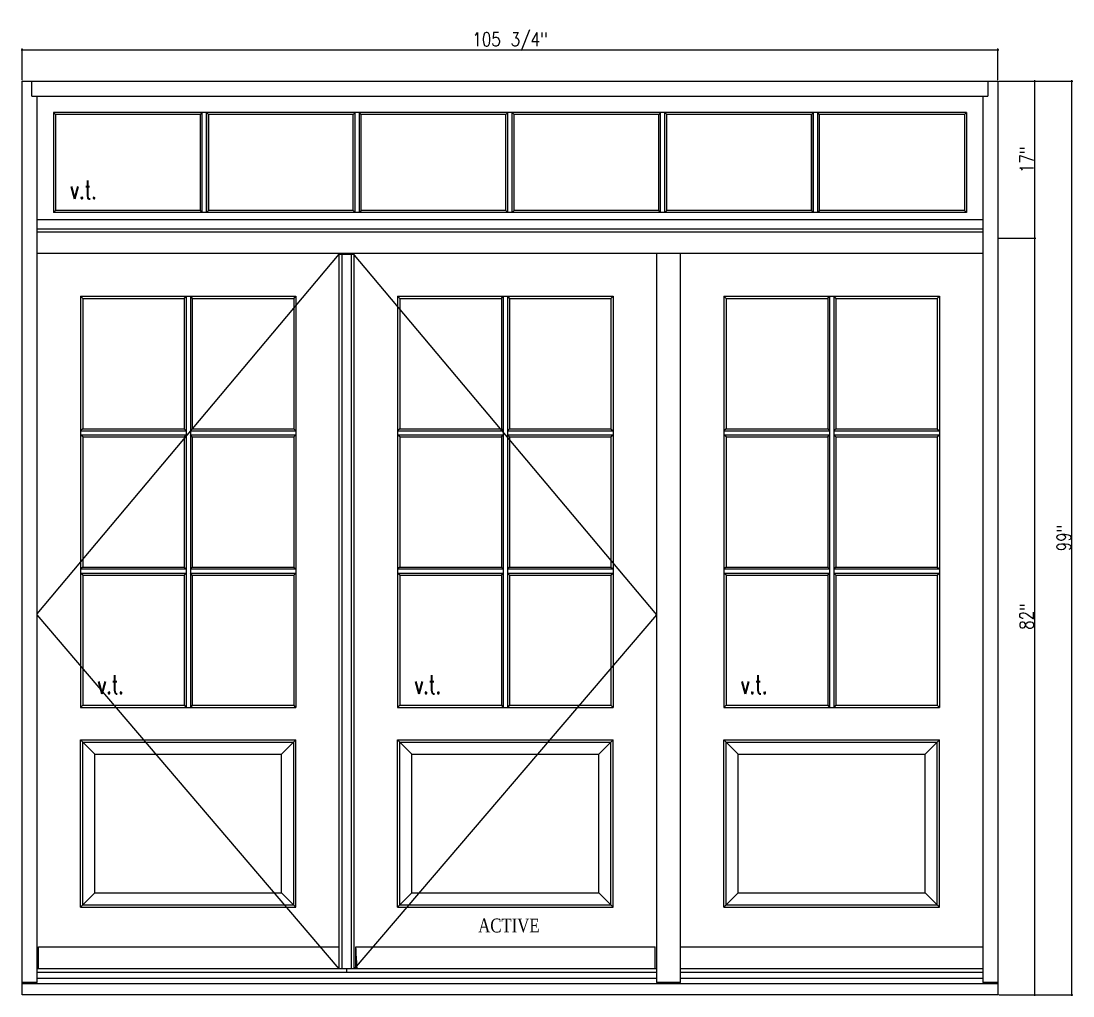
# Model space of a CAD drawing. Header units: inches. Extents: x 1985 to 11287, y 379 to 4336.
# Drawn here: x 9453.9 to 9568, y 3420.2 to 3525.8 of the extents above; entities that cross this region are included whole.
import ezdxf

# ---------------------------------------------------------------- set-up
doc = ezdxf.new("R2010")
doc.units = ezdxf.units.IN
doc.header["$MEASUREMENT"] = 0
doc.layers.get('0').update_dxf_attribs({"linetype": 'CONTINUOUS'})
doc.layers.get('Defpoints').update_dxf_attribs({"linetype": 'CONTINUOUS'})
for name, color, linetype in [('COTE1-1 99', 7, 'CONTINUOUS'), ('elevation 99', 7, 'CONTINUOUS'), ('opening side 99', 1, 'CONTINUOUS')]:
    doc.layers.add(name, color=color, linetype=linetype)
doc.styles.get("Standard").update_dxf_attribs({"font": 'txt.shx', "width": 0.8})
doc.styles.add('Times', font='times.ttf', dxfattribs={"width": 0.8})
doc.dimstyles.new('Elevation', dxfattribs={"dimscale": 2, "dimtxt": 0.75, "dimasz": 0.0625, "dimexe": 0.0625, "dimexo": 0.0625, "dimgap": 0.0625, "dimtad": 1, "dimdec": 5, "dimzin": 0, "dimdsep": 46, "dimlunit": 5, "dimtxsty": 'Standard', "dimblk1": 'OBLIQUE', "dimblk2": 'OBLIQUE', "dimsah": 1, "dimcen": 2, "dimdle": 0.0625, "dimclrd": 1, "dimclre": 1, "dimadec": 1, "dimazin": 0, "dimtfac": 0.375, "dimtdec": 5, "dimtmove": 0, "dimatfit": 3, "dimldrblk": 'OBLIQUE', "dimfxl": 1, "dimfrac": 2, "dimtolj": 1, "dimtzin": 0, "dimarcsym": 0})

# ---------------------------------------------------------------- blocks, each defined once
blk = doc.blocks.new('_OBLIQUE')
at = {"color": 0, "linetype": 'ByBlock'}
blk.add_line((-0.5, -0.5), (0.5, 0.5), dxfattribs=at)
blk = doc.blocks.new('*D155')
at = {"layer": 'COTE1-1 99', "color": 1, "lineweight": -2, "transparency": 16777216}
for p, q in [((9453.94, 3522.7), (9559.94, 3522.7)), ((9454.07, 3519.42), (9454.07, 3522.83)), ((9559.82, 3519.42), (9559.82, 3522.83))]:
    blk.add_line(p, q, dxfattribs=at)
at = {"layer": 'Defpoints', "color": 0, "transparency": 16777216}
for p in [(9559.82, 3522.7), (9454.07, 3519.29), (9559.82, 3519.29)]:
    blk.add_point(p, dxfattribs=at)
at = {"layer": 'COTE1-1 99', "color": 1, "lineweight": -2, "transparency": 16777216, "xscale": 0.125, "yscale": 0.125, "zscale": 0.125, "rotation": 180}
blk.add_blockref('_OBLIQUE', (9454.07, 3522.7), dxfattribs=at)
at = {"layer": 'COTE1-1 99', "color": 1, "lineweight": -2, "transparency": 16777216, "xscale": 0.125, "yscale": 0.125, "zscale": 0.125}
blk.add_blockref('_OBLIQUE', (9559.82, 3522.7), dxfattribs=at)
at = {"layer": 'COTE1-1 99', "color": 0, "transparency": 16777216, "insert": (9506.94, 3523.58), "char_height": 1.5, "attachment_point": 5}
blk.add_mtext('\\A1;105 3/4"', dxfattribs=at)
blk = doc.blocks.new('*D156')
at = {"layer": 'COTE1-1 99', "color": 1, "lineweight": -2, "transparency": 16777216}
for p, q in [((9559.94, 3519.29), (9563.95, 3519.29)), ((9563.82, 3502.17), (9563.82, 3519.42)), ((9559.94, 3502.29), (9563.95, 3502.29))]:
    blk.add_line(p, q, dxfattribs=at)
at = {"layer": 'Defpoints', "color": 0, "transparency": 16777216}
for p in [(9559.82, 3519.29), (9563.82, 3519.29), (9559.82, 3502.29)]:
    blk.add_point(p, dxfattribs=at)
at = {"layer": 'COTE1-1 99', "color": 1, "lineweight": -2, "transparency": 16777216, "xscale": 0.125, "yscale": 0.125, "zscale": 0.125}
for p, rotation in [((9563.82, 3519.29), 90), ((9563.82, 3502.29), 270)]:
    blk.add_blockref('_OBLIQUE', p, dxfattribs=dict(at, rotation=rotation))
at = {"layer": 'COTE1-1 99', "color": 0, "transparency": 16777216, "insert": (9562.95, 3510.79), "char_height": 1.5, "attachment_point": 5, "rotation": 90}
blk.add_mtext('\\A1;17"', dxfattribs=at)
blk = doc.blocks.new('*D157')
at = {"layer": 'COTE1-1 99', "color": 1, "lineweight": -2, "transparency": 16777216}
for p, q in [((9559.94, 3502.29), (9563.95, 3502.29)), ((9563.82, 3420.17), (9563.82, 3502.42)), ((9559.94, 3420.29), (9563.95, 3420.29))]:
    blk.add_line(p, q, dxfattribs=at)
at = {"layer": 'Defpoints', "color": 0, "transparency": 16777216}
for p in [(9559.82, 3502.29), (9563.82, 3502.29), (9559.82, 3420.29)]:
    blk.add_point(p, dxfattribs=at)
at = {"layer": 'COTE1-1 99', "color": 1, "lineweight": -2, "transparency": 16777216, "xscale": 0.125, "yscale": 0.125, "zscale": 0.125}
for p, rotation in [((9563.82, 3502.29), 90), ((9563.82, 3420.29), 270)]:
    blk.add_blockref('_OBLIQUE', p, dxfattribs=dict(at, rotation=rotation))
at = {"layer": 'COTE1-1 99', "color": 0, "transparency": 16777216, "insert": (9562.95, 3461.29), "char_height": 1.5, "attachment_point": 5, "rotation": 90}
blk.add_mtext('\\A1;82"', dxfattribs=at)
blk = doc.blocks.new('*D158')
at = {"layer": 'COTE1-1 99', "color": 1, "lineweight": -2, "transparency": 16777216}
for p, q in [((9559.94, 3519.29), (9567.97, 3519.29)), ((9567.84, 3420.17), (9567.84, 3519.42)), ((9559.94, 3420.29), (9567.97, 3420.29))]:
    blk.add_line(p, q, dxfattribs=at)
at = {"layer": 'Defpoints', "color": 0, "transparency": 16777216}
for p in [(9559.82, 3519.29), (9567.84, 3519.29), (9559.82, 3420.29)]:
    blk.add_point(p, dxfattribs=at)
at = {"layer": 'COTE1-1 99', "color": 1, "lineweight": -2, "transparency": 16777216, "xscale": 0.125, "yscale": 0.125, "zscale": 0.125}
for p, rotation in [((9567.84, 3519.29), 90), ((9567.84, 3420.29), 270)]:
    blk.add_blockref('_OBLIQUE', p, dxfattribs=dict(at, rotation=rotation))
at = {"layer": 'COTE1-1 99', "color": 0, "transparency": 16777216, "insert": (9566.97, 3469.79), "char_height": 1.5, "attachment_point": 5, "rotation": 90}
blk.add_mtext('\\A1;99"', dxfattribs=at)

msp = doc.modelspace()

# ---------------------------------------------------------------- linework, layer by layer
at = {"layer": 'elevation 99'}
for p, q in [((9454.067317, 3519.293135), (9559.817317, 3519.293135)), ((9454.067317, 3420.293135), (9454.067317, 3519.293135)), ((9455.129817, 3517.668135), (9455.129817, 3519.293135)), ((9558.754817, 3519.293135), (9558.754817, 3517.668135)), ((9559.817317, 3519.293135), (9559.817317, 3420.293135)), ((9455.129817, 3517.668135), (9558.754817, 3517.668135)), ((9455.692317, 3502.918135), (9455.692317, 3517.668135)), ((9558.192317, 3517.668135), (9558.192317, 3502.918135)), ((9457.692284, 3515.668113), (9457.451212, 3515.909184)), ((9457.451212, 3515.909184), (9457.451212, 3505.052059)), ((9474.013704, 3515.909184), (9457.451212, 3515.909184)), ((9457.692284, 3515.668113), (9457.692284, 3505.29313)), ((9469.161067, 3515.668113), (9457.692284, 3515.668113)), ((9473.379775, 3515.668113), (9469.161067, 3515.668113)), ((9473.379775, 3515.668113), (9473.583975, 3515.909184)), ((9473.379775, 3505.29313), (9473.379775, 3515.668113)), ((9473.583975, 3505.052059), (9473.583975, 3515.909184)), ((9485.73553, 3515.909184), (9474.013704, 3515.909184)), ((9474.254775, 3515.668113), (9474.050575, 3515.909184)), ((9474.050575, 3505.052059), (9474.050575, 3515.909184)), ((9485.494458, 3515.668113), (9474.254775, 3515.668113)), ((9474.254775, 3515.668113), (9474.254775, 3505.29313)), ((9474.254775, 3505.29313), (9474.254775, 3515.668113)), ((9489.942267, 3515.668113), (9485.494458, 3515.668113)), ((9528.753404, 3515.909184), (9485.73553, 3515.909184)), ((9489.942267, 3515.668113), (9490.146467, 3515.909184)), ((9489.942267, 3505.29313), (9489.942267, 3515.668113)), ((9490.146467, 3505.052059), (9490.146467, 3515.909184)), ((9490.613067, 3505.052059), (9490.613067, 3515.909184)), ((9490.817267, 3515.668113), (9490.613067, 3515.909184)), ((9506.504717, 3515.668113), (9490.817267, 3515.668113)), ((9490.817267, 3505.29313), (9490.817267, 3515.668113)), ((9506.504717, 3515.668113), (9506.708917, 3515.909184)), ((9506.504717, 3505.29313), (9506.504717, 3515.668113)), ((9506.708917, 3505.052059), (9506.708917, 3515.909184)), ((9507.379717, 3515.668113), (9507.175517, 3515.909184)), ((9507.175517, 3505.052059), (9507.175517, 3515.909184)), ((9507.379717, 3505.29313), (9507.379717, 3515.668113)), ((9523.067167, 3515.668113), (9507.379717, 3515.668113)), ((9523.271367, 3515.909184), (9523.067167, 3515.668113)), ((9523.067167, 3505.29313), (9523.067167, 3515.668113)), ((9523.271367, 3505.052059), (9523.271367, 3515.909184)), ((9523.737967, 3505.052059), (9523.737967, 3515.909184)), ((9523.942167, 3515.668113), (9523.737967, 3515.909184)), ((9528.994475, 3515.668113), (9523.942167, 3515.668113)), ((9523.942167, 3505.29313), (9523.942167, 3515.668113)), ((9539.87113, 3515.909184), (9528.753404, 3515.909184)), ((9539.630058, 3515.668113), (9528.994475, 3515.668113)), ((9539.834258, 3515.909184), (9539.630058, 3515.668113)), ((9539.630058, 3515.668113), (9539.630058, 3505.29313)), ((9539.630058, 3505.29313), (9539.630058, 3515.668113)), ((9539.834258, 3505.052059), (9539.834258, 3515.909184)), ((9556.433621, 3515.909184), (9539.834258, 3515.909184)), ((9540.505058, 3515.668113), (9540.300858, 3515.909184)), ((9540.300858, 3505.052059), (9540.300858, 3515.909184)), ((9540.505058, 3505.29313), (9540.505058, 3515.668113)), ((9545.848667, 3515.668113), (9540.505058, 3515.668113)), ((9556.19255, 3515.668113), (9545.848667, 3515.668113)), ((9556.19255, 3515.668113), (9556.433621, 3515.909184)), ((9556.19255, 3515.668113), (9556.19255, 3505.29313)), ((9556.433621, 3515.909184), (9556.433621, 3505.052059)), ((9457.692284, 3505.29313), (9457.451212, 3505.052059)), ((9469.161067, 3505.29313), (9457.692284, 3505.29313)), ((9473.379775, 3505.29313), (9469.161067, 3505.29313)), ((9473.583975, 3505.052059), (9473.379775, 3505.29313)), ((9474.254775, 3505.29313), (9474.050575, 3505.052059)), ((9485.494458, 3505.29313), (9474.254775, 3505.29313)), ((9489.942267, 3505.29313), (9485.494458, 3505.29313)), ((9490.146467, 3505.052059), (9489.942267, 3505.29313)), ((9490.817267, 3505.29313), (9490.613067, 3505.052059)), ((9506.504717, 3505.29313), (9490.817267, 3505.29313)), ((9506.708917, 3505.052059), (9506.504717, 3505.29313)), ((9507.379717, 3505.29313), (9507.175517, 3505.052059)), ((9523.067167, 3505.29313), (9507.379717, 3505.29313)), ((9523.271367, 3505.052059), (9523.067167, 3505.29313)), ((9523.942167, 3505.29313), (9523.737967, 3505.052059)), ((9528.994475, 3505.29313), (9523.942167, 3505.29313)), ((9539.630058, 3505.29313), (9528.994475, 3505.29313)), ((9539.834258, 3505.052059), (9539.630058, 3505.29313)), ((9540.505058, 3505.29313), (9540.300858, 3505.052059)), ((9545.848667, 3505.29313), (9540.505058, 3505.29313)), ((9556.19255, 3505.29313), (9545.848667, 3505.29313)), ((9556.19255, 3505.29313), (9556.433621, 3505.052059)), ((9455.692317, 3504.293135), (9523.483717, 3504.293135)), ((9474.013704, 3505.052059), (9457.451212, 3505.052059)), ((9485.73553, 3505.052059), (9474.013704, 3505.052059)), ((9528.753404, 3505.052059), (9485.73553, 3505.052059)), ((9523.483717, 3504.293135), (9558.192317, 3504.293135)), ((9539.87113, 3505.052059), (9528.753404, 3505.052059)), ((9556.433621, 3505.052059), (9539.834258, 3505.052059)), ((9454.067317, 3420.293135), (9454.067317, 3503.293135)), ((9455.692317, 3502.918135), (9455.692317, 3503.293135)), ((9455.692317, 3503.293135), (9522.817317, 3503.293135)), ((9455.692317, 3500.668135), (9455.692317, 3502.918135)), ((9558.192317, 3502.918135), (9455.692317, 3502.918135)), ((9522.817317, 3503.293135), (9558.192317, 3503.293135)), ((9558.192317, 3503.293135), (9558.192317, 3502.918135)), ((9558.192317, 3502.918135), (9558.192317, 3500.668135)), ((9559.817317, 3502.293135), (9559.817317, 3420.293135)), ((9455.692317, 3500.668135), (9490.129817, 3500.668135)), ((9455.692317, 3421.62126), (9455.692317, 3500.668135)), ((9455.692317, 3500.668135), (9490.129817, 3500.668135)), ((9455.692317, 3421.62126), (9455.692317, 3500.668135)), ((9455.692317, 3500.668135), (9490.129817, 3500.668135)), ((9487.754817, 3500.668135), (9522.817317, 3500.668135)), ((9487.754817, 3500.668135), (9522.817317, 3500.668135)), ((9487.754817, 3500.668135), (9522.817317, 3500.668135)), ((9488.442318, 3500.543135), (9490.067316, 3500.543135)), ((9488.442318, 3423.10563), (9488.442318, 3500.543135)), ((9488.442318, 3500.543135), (9490.067316, 3500.543135)), ((9488.442318, 3500.543135), (9490.067316, 3500.543135)), ((9488.754818, 3423.10563), (9488.754818, 3500.543135)), ((9489.004817, 3500.543135), (9489.004817, 3500.668135)), ((9489.004817, 3500.543135), (9489.004817, 3500.668135)), ((9489.004817, 3500.543135), (9489.004817, 3500.668135)), ((9489.504816, 3500.543135), (9489.504816, 3500.668135)), ((9489.504816, 3500.543135), (9489.504816, 3500.668135)), ((9489.504816, 3500.543135), (9489.504816, 3500.668135)), ((9489.598516, 3500.543135), (9489.598516, 3500.668135)), ((9489.598516, 3500.543135), (9489.598516, 3500.668135)), ((9489.598516, 3500.543135), (9489.598516, 3500.668135)), ((9489.714677, 3500.543135), (9489.714677, 3500.668135)), ((9489.714677, 3500.543135), (9489.714677, 3500.668135)), ((9489.714677, 3500.543135), (9489.714677, 3500.668135)), ((9489.754816, 3423.10563), (9489.754816, 3500.543135)), ((9490.067316, 3423.10563), (9490.067316, 3500.543135)), ((9522.817317, 3500.668135), (9525.442317, 3500.668135)), ((9522.817317, 3500.668135), (9522.817317, 3421.62126)), ((9525.442317, 3500.668135), (9558.192317, 3500.668135)), ((9525.442317, 3500.668135), (9558.192317, 3500.668135)), ((9525.442317, 3421.62126), (9525.442317, 3500.668135)), ((9525.442317, 3500.668135), (9558.192317, 3500.668135)), ((9558.192317, 3500.668135), (9558.192317, 3421.62126)), ((9558.192317, 3500.668135), (9558.192317, 3421.62126)), ((9460.38873, 3495.998458), (9460.38873, 3451.431464)), ((9460.38873, 3495.998458), (9483.745903, 3495.998458)), ((9460.629802, 3495.730586), (9460.38873, 3495.998458)), ((9471.629817, 3495.730586), (9471.834017, 3495.998458)), ((9471.834017, 3495.998458), (9471.834017, 3451.431464)), ((9472.300617, 3495.998458), (9472.300617, 3451.431464)), ((9472.300617, 3495.998458), (9472.504817, 3495.730586)), ((9483.504832, 3495.730586), (9483.745903, 3495.998458)), ((9483.745903, 3495.998458), (9483.745903, 3451.431464)), ((9495.004802, 3495.730586), (9494.76373, 3495.998458)), ((9494.76373, 3495.998458), (9518.120903, 3495.998458)), ((9494.76373, 3495.998458), (9494.76373, 3451.431464)), ((9506.004817, 3495.730586), (9506.209017, 3495.998458)), ((9506.209017, 3495.998458), (9506.209017, 3451.431464)), ((9506.675617, 3495.998458), (9506.879817, 3495.730586)), ((9506.675617, 3495.998458), (9506.675617, 3451.431464)), ((9517.879832, 3495.730586), (9518.120903, 3495.998458)), ((9518.120903, 3495.998458), (9518.120903, 3451.431464)), ((9530.13873, 3495.998458), (9530.13873, 3451.431464)), ((9530.13873, 3495.998458), (9553.495903, 3495.998458)), ((9530.379802, 3495.730586), (9530.13873, 3495.998458)), ((9541.379817, 3495.730586), (9541.584017, 3495.998458)), ((9541.584017, 3495.998458), (9541.584017, 3451.431464)), ((9542.050617, 3495.998458), (9542.050617, 3451.431464)), ((9542.050617, 3495.998458), (9542.254817, 3495.730586)), ((9553.254832, 3495.730586), (9553.495903, 3495.998458)), ((9553.495903, 3495.998458), (9553.495903, 3451.431464)), ((9460.629802, 3495.730586), (9460.629802, 3481.627086)), ((9460.629802, 3495.730586), (9471.629817, 3495.730586)), ((9471.629817, 3495.730586), (9471.629817, 3481.627086)), ((9472.504817, 3495.730586), (9472.504817, 3481.627086)), ((9472.504817, 3495.730586), (9483.504832, 3495.730586)), ((9483.504832, 3495.730586), (9483.504832, 3481.627086)), ((9495.004802, 3495.730586), (9506.004817, 3495.730586)), ((9495.004802, 3495.730586), (9495.004802, 3481.627086)), ((9506.004817, 3495.730586), (9506.004817, 3481.627086)), ((9506.879817, 3495.730586), (9517.879832, 3495.730586)), ((9506.879817, 3495.730586), (9506.879817, 3481.627086)), ((9517.879832, 3495.730586), (9517.879832, 3481.627086)), ((9530.379802, 3495.730586), (9530.379802, 3481.627086)), ((9530.379802, 3495.730586), (9541.379817, 3495.730586)), ((9541.379817, 3495.730586), (9541.379817, 3481.627086)), ((9542.254817, 3495.730586), (9542.254817, 3481.627086)), ((9542.254817, 3495.730586), (9553.254832, 3495.730586)), ((9553.254832, 3495.730586), (9553.254832, 3481.627086)), ((9460.629802, 3481.627086), (9460.38873, 3481.422886)), ((9460.38873, 3481.422886), (9471.834017, 3481.422886)), ((9460.629802, 3481.627086), (9471.629817, 3481.627086)), ((9471.629817, 3481.627086), (9471.834017, 3481.422886)), ((9472.504817, 3481.627086), (9472.300617, 3481.422886)), ((9472.300617, 3481.422886), (9483.745903, 3481.422886)), ((9472.504817, 3481.627086), (9483.504832, 3481.627086)), ((9483.504832, 3481.627086), (9483.745903, 3481.422886)), ((9495.004802, 3481.627086), (9494.76373, 3481.422886)), ((9494.76373, 3481.422886), (9506.209017, 3481.422886)), ((9495.004802, 3481.627086), (9506.004817, 3481.627086)), ((9506.004817, 3481.627086), (9506.209017, 3481.422886)), ((9506.879817, 3481.627086), (9506.675617, 3481.422886)), ((9506.675617, 3481.422886), (9518.120903, 3481.422886)), ((9506.879817, 3481.627086), (9517.879832, 3481.627086)), ((9517.879832, 3481.627086), (9518.120903, 3481.422886)), ((9530.379802, 3481.627086), (9530.13873, 3481.422886)), ((9530.13873, 3481.422886), (9541.584017, 3481.422886)), ((9530.379802, 3481.627086), (9541.379817, 3481.627086)), ((9541.379817, 3481.627086), (9541.584017, 3481.422886)), ((9542.254817, 3481.627086), (9542.050617, 3481.422886)), ((9542.050617, 3481.422886), (9553.495903, 3481.422886)), ((9542.254817, 3481.627086), (9553.254832, 3481.627086)), ((9553.254832, 3481.627086), (9553.495903, 3481.422886)), ((9460.38873, 3480.956286), (9471.834017, 3480.956286)), ((9460.629802, 3480.752086), (9460.38873, 3480.956286)), ((9460.629802, 3480.752086), (9471.629817, 3480.752086)), ((9460.629802, 3480.752086), (9460.629802, 3466.648586)), ((9471.629817, 3480.752086), (9471.834017, 3480.956286)), ((9471.629817, 3480.752086), (9471.629817, 3466.648586)), ((9472.504817, 3480.752086), (9472.300617, 3480.956286)), ((9472.300617, 3480.956286), (9483.745903, 3480.956286)), ((9472.504817, 3480.752086), (9483.504832, 3480.752086)), ((9472.504817, 3480.752086), (9472.504817, 3466.648586)), ((9483.504832, 3480.752086), (9483.745903, 3480.956286)), ((9483.504832, 3480.752086), (9483.504832, 3466.648586)), ((9495.004802, 3480.752086), (9494.76373, 3480.956286)), ((9494.76373, 3480.956286), (9506.209017, 3480.956286)), ((9495.004802, 3480.752086), (9495.004802, 3466.648586)), ((9495.004802, 3480.752086), (9506.004817, 3480.752086)), ((9506.004817, 3480.752086), (9506.209017, 3480.956286)), ((9506.004817, 3480.752086), (9506.004817, 3466.648586)), ((9506.675617, 3480.956286), (9518.120903, 3480.956286)), ((9506.879817, 3480.752086), (9506.675617, 3480.956286)), ((9506.879817, 3480.752086), (9506.879817, 3466.648586)), ((9506.879817, 3480.752086), (9517.879832, 3480.752086)), ((9517.879832, 3480.752086), (9518.120903, 3480.956286)), ((9517.879832, 3480.752086), (9517.879832, 3466.648586)), ((9530.13873, 3480.956286), (9541.584017, 3480.956286)), ((9530.379802, 3480.752086), (9530.13873, 3480.956286)), ((9530.379802, 3480.752086), (9541.379817, 3480.752086)), ((9530.379802, 3480.752086), (9530.379802, 3466.648586)), ((9541.379817, 3480.752086), (9541.584017, 3480.956286)), ((9541.379817, 3480.752086), (9541.379817, 3466.648586)), ((9542.254817, 3480.752086), (9542.050617, 3480.956286)), ((9542.050617, 3480.956286), (9553.495903, 3480.956286)), ((9542.254817, 3480.752086), (9553.254832, 3480.752086)), ((9542.254817, 3480.752086), (9542.254817, 3466.648586)), ((9553.254832, 3480.752086), (9553.495903, 3480.956286)), ((9553.254832, 3480.752086), (9553.254832, 3466.648586)), ((9460.629802, 3466.648586), (9460.38873, 3466.444386)), ((9460.38873, 3466.444386), (9471.834017, 3466.444386)), ((9460.629802, 3466.648586), (9471.629817, 3466.648586)), ((9472.300617, 3466.444386), (9483.745903, 3466.444386)), ((9472.504817, 3466.648586), (9483.504832, 3466.648586)), ((9483.504832, 3466.648586), (9483.745903, 3466.444386)), ((9495.004802, 3466.648586), (9494.76373, 3466.444386)), ((9494.76373, 3466.444386), (9506.209017, 3466.444386)), ((9495.004802, 3466.648586), (9506.004817, 3466.648586)), ((9506.675617, 3466.444386), (9518.120903, 3466.444386)), ((9506.879817, 3466.648586), (9517.879832, 3466.648586)), ((9517.879832, 3466.648586), (9518.120903, 3466.444386)), ((9530.379802, 3466.648586), (9530.13873, 3466.444386)), ((9530.13873, 3466.444386), (9541.584017, 3466.444386)), ((9530.379802, 3466.648586), (9541.379817, 3466.648586)), ((9542.050617, 3466.444386), (9553.495903, 3466.444386)), ((9542.254817, 3466.648586), (9553.254832, 3466.648586)), ((9553.254832, 3466.648586), (9553.495903, 3466.444386)), ((9460.38873, 3465.982235), (9471.834017, 3465.982235)), ((9460.629802, 3465.778035), (9471.629817, 3465.778035)), ((9460.629802, 3465.778035), (9460.629802, 3451.672535)), ((9471.629817, 3465.778035), (9471.629817, 3451.672535)), ((9472.300617, 3465.982235), (9483.745903, 3465.982235)), ((9472.504817, 3465.778035), (9472.504817, 3451.672535)), ((9472.504817, 3465.778035), (9483.504832, 3465.778035)), ((9483.504832, 3465.778035), (9483.745903, 3465.982235)), ((9483.504832, 3465.778035), (9483.504832, 3451.672535)), ((9494.76373, 3465.982235), (9506.209017, 3465.982235)), ((9495.004802, 3465.778035), (9495.004802, 3451.672535)), ((9495.004802, 3465.778035), (9506.004817, 3465.778035)), ((9506.004817, 3465.778035), (9506.004817, 3451.672535)), ((9506.675617, 3465.982235), (9518.120903, 3465.982235)), ((9506.879817, 3465.778035), (9517.879832, 3465.778035)), ((9506.879817, 3465.778035), (9506.879817, 3451.672535)), ((9517.879832, 3465.778035), (9518.120903, 3465.982235)), ((9517.879832, 3465.778035), (9517.879832, 3451.672535)), ((9530.13873, 3465.982235), (9541.584017, 3465.982235)), ((9530.379802, 3465.778035), (9541.379817, 3465.778035)), ((9530.379802, 3465.778035), (9530.379802, 3451.672535)), ((9541.379817, 3465.778035), (9541.379817, 3451.672535)), ((9542.050617, 3465.982235), (9553.495903, 3465.982235)), ((9542.254817, 3465.778035), (9542.254817, 3451.672535)), ((9542.254817, 3465.778035), (9553.254832, 3465.778035)), ((9553.254832, 3465.778035), (9553.495903, 3465.982235)), ((9553.254832, 3465.778035), (9553.254832, 3451.672535)), ((9460.38873, 3451.431464), (9460.629802, 3451.672535)), ((9460.629802, 3451.672535), (9471.629817, 3451.672535)), ((9471.629817, 3451.672535), (9471.834017, 3451.431464)), ((9472.504817, 3451.672535), (9472.300617, 3451.431464)), ((9472.504817, 3451.672535), (9483.504832, 3451.672535)), ((9483.745903, 3451.431464), (9483.504832, 3451.672535)), ((9494.76373, 3451.431464), (9495.004802, 3451.672535)), ((9495.004802, 3451.672535), (9506.004817, 3451.672535)), ((9506.004817, 3451.672535), (9506.209017, 3451.431464)), ((9506.879817, 3451.672535), (9506.675617, 3451.431464)), ((9506.879817, 3451.672535), (9517.879832, 3451.672535)), ((9518.120903, 3451.431464), (9517.879832, 3451.672535)), ((9530.13873, 3451.431464), (9530.379802, 3451.672535)), ((9530.379802, 3451.672535), (9541.379817, 3451.672535)), ((9541.379817, 3451.672535), (9541.584017, 3451.431464)), ((9542.254817, 3451.672535), (9542.050617, 3451.431464)), ((9542.254817, 3451.672535), (9553.254832, 3451.672535)), ((9553.495903, 3451.431464), (9553.254832, 3451.672535)), ((9460.38873, 3451.431464), (9483.745903, 3451.431464)), ((9494.76373, 3451.431464), (9518.120903, 3451.431464)), ((9530.13873, 3451.431464), (9553.495903, 3451.431464)), ((9461.942243, 3446.359985), (9460.388671, 3447.913606)), ((9460.388671, 3429.802024), (9460.388671, 3447.913606)), ((9460.388671, 3447.913606), (9483.745947, 3447.913606)), ((9460.629743, 3430.043096), (9460.629743, 3447.672485)), ((9460.629743, 3447.672485), (9483.504876, 3447.672485)), ((9483.745947, 3447.913606), (9482.192376, 3446.359985)), ((9483.504876, 3430.043096), (9483.504876, 3447.672485)), ((9483.745947, 3429.802024), (9483.745947, 3447.913606)), ((9494.763671, 3447.913606), (9518.120947, 3447.913606)), ((9494.763671, 3429.802024), (9494.763671, 3447.913606)), ((9496.317243, 3446.359985), (9494.763671, 3447.913606)), ((9495.004743, 3447.672485), (9517.879876, 3447.672485)), ((9495.004743, 3430.043096), (9495.004743, 3447.672485)), ((9518.120947, 3447.913606), (9516.567376, 3446.359985)), ((9517.879876, 3430.043096), (9517.879876, 3447.672485)), ((9518.120947, 3429.802024), (9518.120947, 3447.913606)), ((9530.138671, 3447.913606), (9553.495947, 3447.913606)), ((9530.138671, 3429.802024), (9530.138671, 3447.913606)), ((9531.692243, 3446.359985), (9530.138671, 3447.913606)), ((9530.379743, 3447.672485), (9553.254876, 3447.672485)), ((9530.379743, 3430.043096), (9530.379743, 3447.672485)), ((9553.495947, 3447.913606), (9551.942376, 3446.359985)), ((9553.254876, 3430.043096), (9553.254876, 3447.672485)), ((9553.495947, 3429.802024), (9553.495947, 3447.913606)), ((9461.942243, 3431.355596), (9461.942243, 3446.359985)), ((9461.942243, 3446.359985), (9482.192376, 3446.359985)), ((9482.192376, 3431.355596), (9482.192376, 3446.359985)), ((9496.317243, 3446.359985), (9516.567376, 3446.359985)), ((9496.317243, 3431.355596), (9496.317243, 3446.359985)), ((9516.567376, 3431.355596), (9516.567376, 3446.359985)), ((9531.692243, 3446.359985), (9551.942376, 3446.359985)), ((9531.692243, 3431.355596), (9531.692243, 3446.359985)), ((9551.942376, 3431.355596), (9551.942376, 3446.359985)), ((9460.388671, 3429.802024), (9461.942243, 3431.355596)), ((9461.942243, 3431.355596), (9482.192376, 3431.355596)), ((9483.745947, 3429.802024), (9482.192376, 3431.355596)), ((9494.763671, 3429.802024), (9496.317243, 3431.355596)), ((9496.317243, 3431.355596), (9516.567376, 3431.355596)), ((9518.120947, 3429.802024), (9516.567376, 3431.355596)), ((9530.138671, 3429.802024), (9531.692243, 3431.355596)), ((9531.692243, 3431.355596), (9551.942376, 3431.355596)), ((9553.495947, 3429.802024), (9551.942376, 3431.355596)), ((9460.629743, 3430.043096), (9483.504876, 3430.043096)), ((9495.004743, 3430.043096), (9517.879876, 3430.043096)), ((9530.379743, 3430.043096), (9553.254876, 3430.043096)), ((9460.388671, 3429.802024), (9483.745947, 3429.802024)), ((9494.763671, 3429.802024), (9518.120947, 3429.802024)), ((9530.138671, 3429.802024), (9553.495947, 3429.802024)), ((9455.817317, 3425.48063), (9488.442318, 3425.48063)), ((9455.817317, 3423.10563), (9455.817317, 3425.48063)), ((9455.817317, 3425.48063), (9488.442318, 3425.48063)), ((9455.817317, 3423.10563), (9455.817317, 3425.48063)), ((9487.938215, 3425.48063), (9488.442318, 3425.48063)), ((9487.938215, 3425.48063), (9488.442318, 3425.48063)), ((9490.214677, 3425.48063), (9522.692317, 3425.48063)), ((9490.214677, 3423.10563), (9490.214677, 3425.48063)), ((9490.214677, 3425.48063), (9522.692317, 3425.48063)), ((9490.214677, 3423.10563), (9490.214677, 3425.48063)), ((9522.692317, 3423.10563), (9522.692317, 3425.48063)), ((9522.692317, 3423.10563), (9522.692317, 3425.48063)), ((9525.442317, 3425.48063), (9558.192317, 3425.48063)), ((9525.567317, 3425.48063), (9558.067317, 3425.48063)), ((9522.817317, 3423.10563), (9455.692317, 3423.10563)), ((9522.817317, 3423.10563), (9455.692317, 3423.10563)), ((9489.254817, 3422.714011), (9489.254817, 3423.10563)), ((9489.254817, 3422.714011), (9489.254817, 3423.10563)), ((9490.292009, 3423.23063), (9490.281381, 3423.10563)), ((9490.292009, 3423.23063), (9490.281381, 3423.10563)), ((9490.301434, 3423.10563), (9490.292009, 3423.23063)), ((9490.301434, 3423.10563), (9490.292009, 3423.23063)), ((9490.339677, 3423.29313), (9490.339677, 3423.10563)), ((9490.339677, 3423.29313), (9490.339677, 3423.10563)), ((9558.192317, 3423.10563), (9525.442317, 3423.10563)), ((9558.192317, 3423.10563), (9525.442317, 3423.10563)), ((9522.817317, 3422.714011), (9455.692317, 3422.714011)), ((9522.817317, 3422.714011), (9455.692317, 3422.714011)), ((9522.817317, 3422.04313), (9455.692317, 3422.04313)), ((9558.192317, 3422.714011), (9525.442317, 3422.714011)), ((9558.192317, 3422.714011), (9525.442317, 3422.714011)), ((9558.192317, 3422.04313), (9525.442317, 3422.04313)), ((9455.692317, 3421.62126), (9454.067317, 3421.62126)), ((9455.692317, 3421.62126), (9454.067317, 3421.62126)), ((9525.442317, 3421.480635), (9454.067317, 3421.480635)), ((9525.442317, 3421.480635), (9454.067317, 3421.480635)), ((9525.442317, 3421.62126), (9522.817317, 3421.62126)), ((9525.442317, 3421.62126), (9522.817317, 3421.62126)), ((9525.442317, 3421.62126), (9522.817317, 3421.62126)), ((9525.442317, 3421.62126), (9522.817317, 3421.62126)), ((9559.817317, 3421.480635), (9522.817317, 3421.480635)), ((9559.817317, 3421.480635), (9522.817317, 3421.480635)), ((9559.817317, 3421.62126), (9558.192317, 3421.62126)), ((9559.817317, 3421.62126), (9558.192317, 3421.62126)), ((9525.442317, 3420.293135), (9454.067317, 3420.293135)), ((9525.442317, 3420.293135), (9454.067317, 3420.293135)), ((9525.442317, 3420.293135), (9494.442317, 3420.293135)), ((9525.442317, 3420.293135), (9494.442317, 3420.293135)), ((9559.817317, 3420.293135), (9522.817317, 3420.293135)), ((9559.817317, 3420.293135), (9522.817317, 3420.293135)), ((9559.817317, 3420.293135), (9525.442317, 3420.293135)), ((9559.817317, 3420.293135), (9525.442317, 3420.293135)), ((9559.817317, 3420.293135), (9531.942317, 3420.293135)), ((9559.817317, 3420.293135), (9531.942317, 3420.293135))]:
    msp.add_line(p, q, dxfattribs=at)
at = {"layer": 'elevation 99', "color": 7}
for p, q in [((9471.629817, 3466.648586), (9471.834017, 3466.444386)), ((9472.504817, 3466.648586), (9472.300617, 3466.444386)), ((9506.004817, 3466.648586), (9506.209017, 3466.444386)), ((9506.879817, 3466.648586), (9506.675617, 3466.444386)), ((9541.379817, 3466.648586), (9541.584017, 3466.444386)), ((9542.254817, 3466.648586), (9542.050617, 3466.444386)), ((9460.629802, 3465.778035), (9460.38873, 3465.982235)), ((9471.629817, 3465.778035), (9471.834017, 3465.982235)), ((9472.504817, 3465.778035), (9472.300617, 3465.982235)), ((9495.004802, 3465.778035), (9494.76373, 3465.982235)), ((9506.004817, 3465.778035), (9506.209017, 3465.982235)), ((9506.879817, 3465.778035), (9506.675617, 3465.982235)), ((9530.379802, 3465.778035), (9530.13873, 3465.982235)), ((9541.379817, 3465.778035), (9541.584017, 3465.982235)), ((9542.254817, 3465.778035), (9542.050617, 3465.982235))]:
    msp.add_line(p, q, dxfattribs=at)
at = {"layer": 'elevation 99'}
for centre, radius, start, end in [((9489.82813, 3425.339174), 0.411617, 358.50852396, 20.09998572), ((9489.82813, 3425.339174), 0.411617, 358.50852396, 20.09998572), ((9508.38014, 3425.215871), 18.140881, 179.64439829, 185.67036068), ((9508.38014, 3425.215871), 18.140881, 179.64439829, 185.67036068), ((9487.682145, 3423.121218), 2.663087, 3.70121646, 6.51673922), ((9487.682145, 3423.121218), 2.663087, 3.70121646, 6.51673922)]:
    msp.add_arc(centre, radius, start, end, dxfattribs=at)
at = {"layer": 'opening side 99', "color": 1}
for p, q in [((9455.692317, 3461.568677), (9488.442318, 3500.543135)), ((9489.879817, 3500.668135), (9522.817317, 3461.457198)), ((9488.442318, 3423.10563), (9455.692317, 3461.457198)), ((9522.817317, 3461.457198), (9490.067316, 3423.10563))]:
    msp.add_line(p, q, dxfattribs=at)

# ---------------------------------------------------------------- texts
at = {"layer": 'elevation 99', "width": 0.7}
for p in [(9459.272218, 3506.538394), (9462.209736, 3452.917798), (9496.584736, 3452.917798), (9531.959736, 3452.917798)]:
    msp.add_text('v.t.', height=2, dxfattribs=at).set_placement(p)
at = {"layer": 'opening side 99', "color": 1, "insert": (9510.145372, 3428.55321), "char_height": 1.5, "width": 15.987, "attachment_point": 3, "style": 'Times'}
msp.add_mtext('ACTIVE', dxfattribs=at)

# ---------------------------------------------------------------- dimensions: what is measured, and where the dimension line sits
at = {"layer": 'COTE1-1 99'}
dim = msp.add_linear_dim(base=(9559.817317, 3522.700812), p1=(9454.067317, 3519.293135), p2=(9559.817317, 3519.293135), dimstyle='Elevation', override={"dimtxt": 0.75, "dimdec": 5, "dimlunit": 5, "dimpost": '"'}, dxfattribs=at)
dim.commit()
dim.dimension.update_dxf_attribs({"geometry": '*D155', "text_midpoint": (9506.942317, 3523.575812)})
for base, p1, p2, override, picture, middle in [((9563.82087, 3519.293135), (9559.817317, 3502.293135), (9559.817317, 3519.293135), {"dimtxt": 0.75, "dimdec": 5, "dimlunit": 5, "dimpost": '"'}, '*D156', (9562.94587, 3510.793135)), ((9567.841476, 3519.293135), (9559.817317, 3420.293135), (9559.817317, 3519.293135), {"dimpost": '"'}, '*D158', (9566.966476, 3469.793135)), ((9563.82087, 3502.293135), (9559.817317, 3420.293135), (9559.817317, 3502.293135), {"dimtxt": 0.75, "dimdec": 5, "dimlunit": 5, "dimpost": '"'}, '*D157', (9562.94587, 3461.293135))]:
    dim = msp.add_linear_dim(base=base, p1=p1, p2=p2, angle=90, dimstyle='Elevation', override=override, dxfattribs=at)
    dim.commit()
    dim.dimension.update_dxf_attribs({"geometry": picture, "text_midpoint": middle})

doc.saveas('drawing.dxf')
